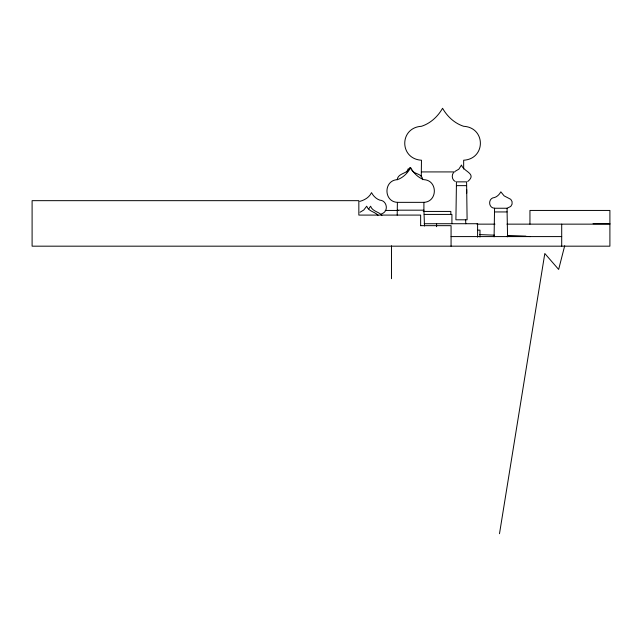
<?xml version="1.0" encoding="UTF-8"?>
<svg xmlns="http://www.w3.org/2000/svg" width="642" height="642" viewBox="0 0 642 642"><rect width="100%" height="100%" fill="white"/><g stroke="black" fill="none" stroke-linecap="round" stroke-linejoin="round"><path stroke-width="0.96" d="M456.406 185.642L455.9 219.797L467.103 219.797L466.59 181.855L456.406 181.855L456.406 185.642L466.59 185.642M494.091 236.842L494.565 208.241C488 207.936 488 197.824 494.565 197.527C497.325 196.572 499.476 194.365 500.832 191.838L504.122 195.866L510.775 199.341L512.067 201.612L512.067 204.156L510.775 206.427L507.092 208.241L494.565 208.241M397.197 215.118L397.39 202.35C383.483 201.708 383.483 180.306 397.39 179.664C403.216 177.649 407.782 172.971 410.647 167.618C413.512 172.971 418.078 177.649 423.905 179.664C437.812 180.306 437.812 201.708 423.905 202.35L397.39 202.35M421.264 176.903L421.473 160.227C399.188 158.895 399.188 127.622 421.473 126.289C430.533 123.368 437.908 116.467 442.563 108.281C447.225 116.467 454.592 123.368 463.66 126.289C485.946 127.622 485.946 158.895 463.66 160.227L463.66 168.998M397.262 179.68C397.952 172.65 407.959 174.183 409.909 167.434L410.8 168.902M466.71 193.25L466.71 189.526M499.492 533.719L544.809 253.51L558.644 269.439L564.703 245.758M406.715 171.968L408.288 168.653L408.769 169.809M453.421 172.738C451.334 175.459 452.104 179.993 455.29 181.509M368.757 208.883L370.578 206.21C372.456 211.523 378.748 211.667 381.95 215.287M467.713 181.509C477.447 173.573 463.339 171.663 461.502 165.05L458.829 169.183L455.29 171.221M359.825 201.387C364.632 200.079 369.302 197.351 371.525 192.648C373.307 195.97 376.14 198.884 379.767 200.135C387.254 200.424 388.964 211.724 381.573 213.794M360.066 212.237L363.789 209.99L366.694 206.21C368.572 211.523 374.856 211.667 378.058 215.287M421.473 171.92L454.857 171.92M397.39 210.175L423.905 210.175L424.514 226.008M385.224 210.44L398.072 210.44M423.255 211.435L450.844 211.435L450.844 214.42M494.565 211.94L507.092 211.94L507.573 236.842M424.202 214.42L451.92 214.42L451.92 223.721M424.202 223.721L477.592 223.721L477.592 237.139M593.048 223.705L609.9 223.705M476.982 224.146L494.966 224.146M506.963 224.146L609.9 224.146M420.478 225.663L451.069 225.663L451.069 246.175M477.592 230.125L479.983 230.125L479.983 237.018M507.011 236.216L525.886 236.216M451.069 236.585L561.702 236.585M479.526 234.595L494.517 235.181M507.509 235.686L530.493 236.585M411.819 170.226C414.636 174.576 422.468 173.38 422.548 179.68M465.619 219.741L465.787 223.721M561.702 224.146L561.702 246.175M529.947 224.146L529.947 210.44L609.9 210.44L609.9 246.175L32.1 246.175L32.1 200.665L358.838 200.665L358.838 215.086L420.646 215.086L420.646 225.663M507.092 208.241L507.092 211.94M436.592 223.721L436.592 226.69M423.905 202.35L423.905 210.175M391.476 245.806L391.476 278.7"/></g></svg>
